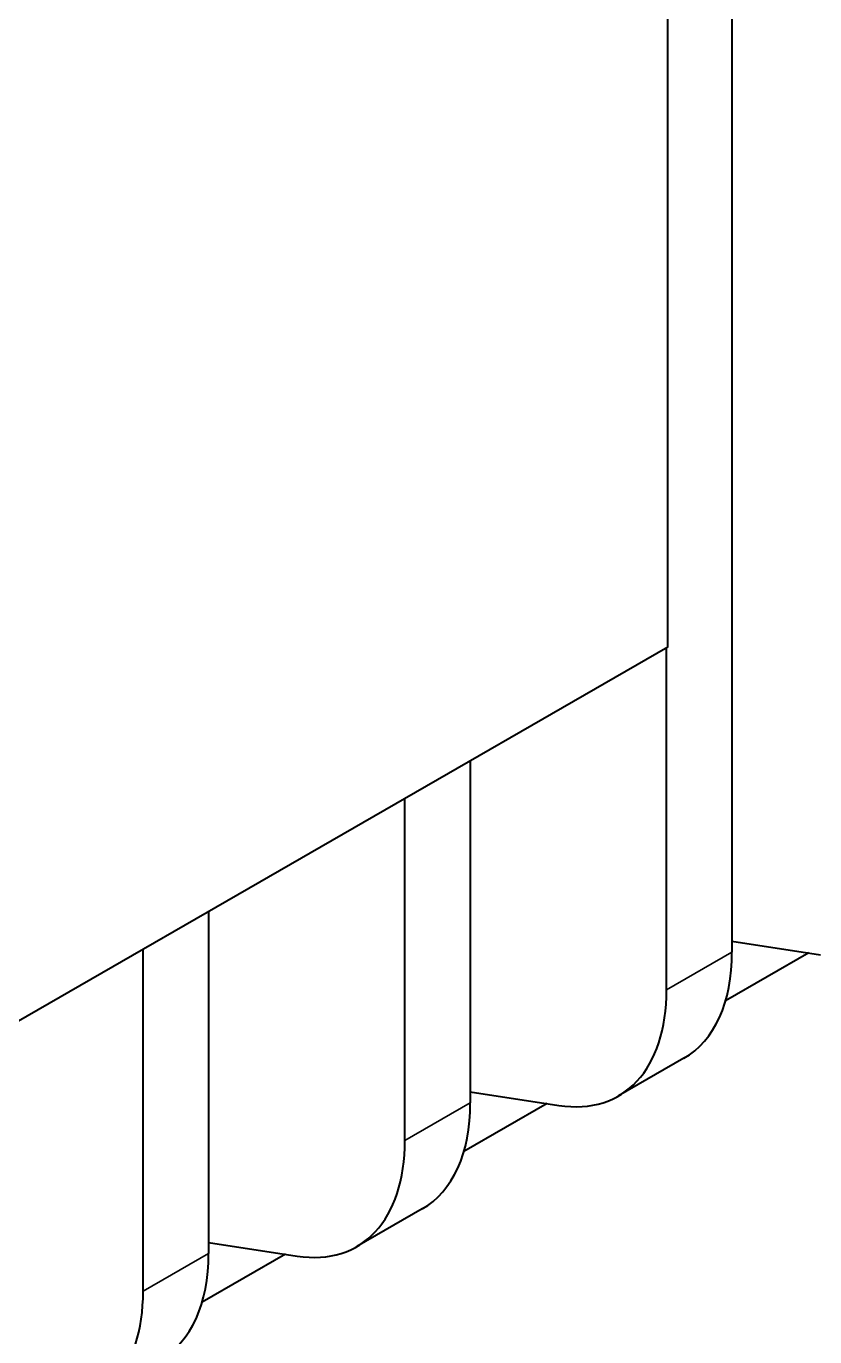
# Model space of a CAD drawing. Header units: millimetres. Extents: x 0 to 5887, y 0 to 4158.
# Drawn here: x 5465.7 to 5508.3, y 3178.1 to 3248.9 of the extents above; entities that cross this region are included whole.
import ezdxf

# ---------------------------------------------------------------- set-up
doc = ezdxf.new("R2010")
doc.units = ezdxf.units.MM
doc.header["$LTSCALE"] = 7
doc.layers.add('가시적인 것(ISO)', color=3, linetype='Continuous', lineweight=40)
doc.layers.add('가시적인 좁은 것(ISO)', color=3, linetype='Continuous', lineweight=35)

msp = doc.modelspace()

# ---------------------------------------------------------------- linework, layer by layer
at = {"layer": '가시적인 것(ISO)'}
for p, q in [((5503.8055, 3594.803), (5503.8055, 3198.851)), ((5500.3407, 3215.3327), (5500.3407, 3382.5669)), ((5500.3407, 3215.3327), (5373.0615, 3142.0375)), ((5500.27, 3196.815), (5500.27, 3215.292)), ((5489.6634, 3209.1841), (5489.6634, 3190.7071)), ((5486.1279, 3188.6711), (5486.1279, 3207.1481)), ((5475.5213, 3201.0401), (5475.5213, 3182.5632)), ((5471.9857, 3180.5272), (5471.9857, 3199.0042)), ((5503.8055, 3199.4478), (5508.5964, 3198.705)), ((5507.9622, 3198.8033), (5503.4565, 3196.2087)), ((5501.2046, 3193.1087), (5497.6691, 3191.0727)), ((5489.6634, 3191.3039), (5494.4542, 3190.5611)), ((5493.8201, 3190.6594), (5489.3144, 3188.0647)), ((5487.0625, 3184.9647), (5483.5269, 3182.9288)), ((5475.5213, 3183.16), (5480.3121, 3182.4172)), ((5479.678, 3182.5155), (5475.1723, 3179.9208))]:
    msp.add_line(p, q, dxfattribs=at)
for centre, start_param, end_param in [((5494.9667, 3203.941), 0, 0.7873319), ((5491.4312, 3201.905), 5.8487867, 7.0705172), ((5480.8246, 3195.797), 0, 0.7873319), ((5477.289, 3193.7611), 5.8487867, 7.0705172), ((5466.6824, 3187.6531), 0, 0.7873319), ((5463.1469, 3185.6171), 5.8487867, 7.0705172)]:
    msp.add_ellipse(centre, major_axis=(6.2379, -10.8323), ratio=0.5780931, start_param=start_param, end_param=end_param, dxfattribs=at)
at = {"layer": '가시적인 좁은 것(ISO)'}
for p, q in [((5500.27, 3196.815), (5503.8055, 3198.851)), ((5486.1279, 3188.6711), (5489.6634, 3190.7071)), ((5471.9857, 3180.5272), (5475.5213, 3182.5632))]:
    msp.add_line(p, q, dxfattribs=at)

doc.saveas('drawing.dxf')
